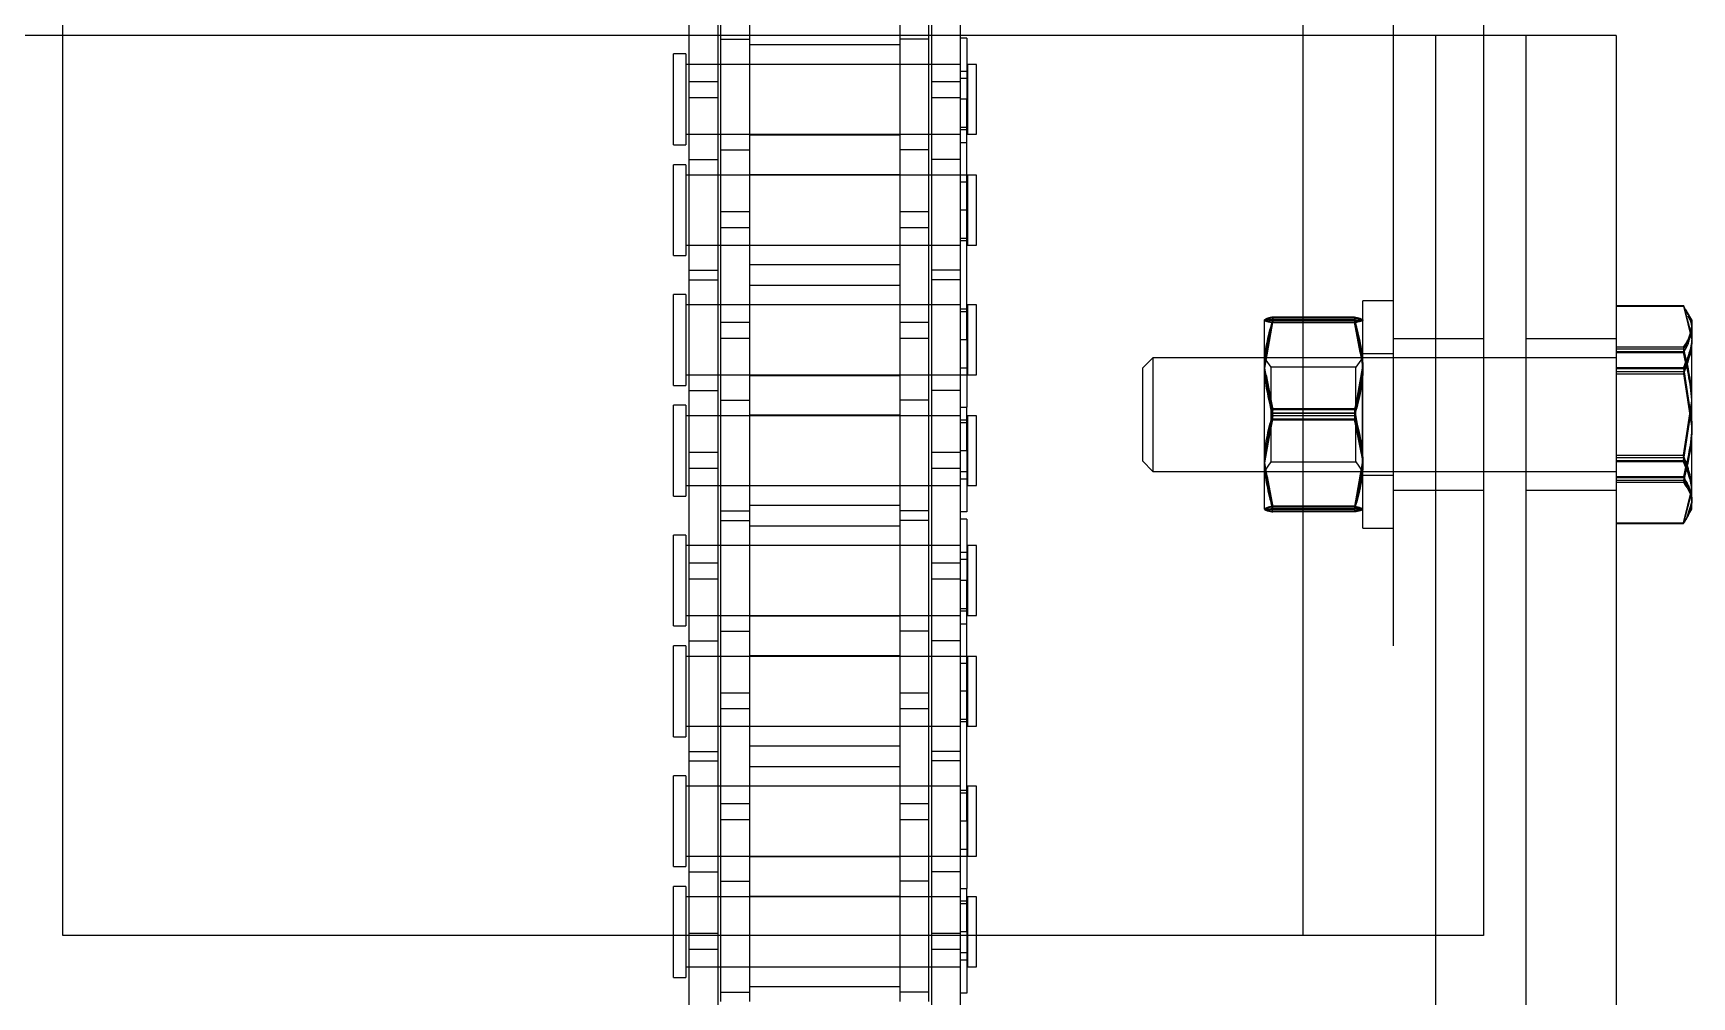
# Model space of a CAD drawing. Header units: metres. Extents: x 0 to 63075, y 0 to 44550.
# Drawn here: x 14107.7 to 14195.2, y 29076.3 to 29127.1 of the extents above; entities that cross this region are included whole.
import ezdxf

# ---------------------------------------------------------------- set-up
doc = ezdxf.new("R2010")
doc.units = ezdxf.units.M
doc.header["$LTSCALE"] = 75
doc.linetypes.add('HIDDEN2', pattern=[4.7625, 3.175, -1.5875])
for name, color, linetype in [('SDM', 7, 'Continuous'), ('SL4', 4, 'Continuous'), ('ST1', 7, 'HIDDEN2')]:
    doc.layers.add(name, color=color, linetype=linetype)

# ---------------------------------------------------------------- blocks, each defined once
blk = doc.blocks.new('A$Cb6dca9d5')
at = {"layer": 'SL4'}
for p, q in [((262.765, 2339.738), (262.765, 3664.713)), ((328.24, 2339.738), (328.24, 3664.713)), ((337.765, 3664.713), (337.765, 2339.738)), ((262.765, 2387.238), (123.235, 2387.238)), ((340, 2387.238), (337.765, 2387.238)), ((344.763, 2387.238), (340, 2387.238)), ((340, 2387.238), (340, 2287.238)), ((344.763, 2387.238), (344.763, 2287.238)), ((344.763, 2372.993), (348.316, 2372.993)), ((344.763, 2372.988), (348.316, 2372.988)), ((344.763, 2372.952), (348.316, 2372.952)), ((348.316, 2372.952), (348.763, 2371.166)), ((348.493, 2372.607), (348.316, 2372.952)), ((348.763, 2372.237), (348.54, 2372.622)), ((348.763, 2372.237), (348.763, 2371.166)), ((348.763, 2366.523), (348.763, 2371.166)), ((340, 2370.237), (337.765, 2370.237)), ((344.763, 2369.38), (348.316, 2369.38)), ((348.316, 2369.38), (348.763, 2366.523)), ((348.763, 2362.595), (348.763, 2366.523)), ((337.765, 2364.237), (340, 2364.237)), ((344.763, 2363.666), (348.316, 2363.666)), ((348.54, 2361.853), (348.763, 2362.237)), ((348.763, 2362.237), (348.763, 2362.595)), ((344.763, 2361.523), (348.316, 2361.523)), ((344.763, 2361.487), (348.316, 2361.487)), ((344.763, 2361.482), (348.316, 2361.482)), ((348.466, 2361.725), (348.54, 2361.853)), ((328.24, 2339.738), (262.765, 2339.738)), ((295, 2337.529), (295, 2339.738)), ((295.659, 2339.738), (295.659, 2337.529)), ((295.843, 2338.996), (295.843, 2339.738)), ((297.363, 2338.996), (297.363, 2339.738)), ((297.515, 2336.251), (297.515, 2339.738)), ((299.035, 2336.251), (299.035, 2339.738)), ((306.965, 2336.251), (306.965, 2339.738)), ((308.485, 2336.251), (308.485, 2339.738)), ((308.637, 2338.996), (308.637, 2339.738)), ((310.157, 2338.996), (310.157, 2339.738)), ((310.489, 2339.738), (310.489, 2336.697)), ((310.526, 2339.738), (310.526, 2338.083)), ((311, 2338.083), (311, 2339.738)), ((337.765, 2339.738), (328.24, 2339.738)), ((335.238, 2339.738), (335.238, 2334.737)), ((297.363, 2338.996), (295.843, 2338.996)), ((295.843, 2334.737), (295.843, 2338.996)), ((297.363, 2334.737), (297.363, 2338.996)), ((310.157, 2338.996), (308.637, 2338.996)), ((308.637, 2334.737), (308.637, 2338.996)), ((310.157, 2334.737), (310.157, 2338.996)), ((295.659, 2338.083), (295.843, 2338.083)), ((297.363, 2338.083), (297.515, 2338.083)), ((308.485, 2338.083), (308.637, 2338.083)), ((310.489, 2338.452), (310.526, 2338.452)), ((310.526, 2338.083), (311, 2338.083)), ((295, 2337.529), (295.659, 2337.529)), ((306.965, 2337.036), (299.035, 2337.036)), ((310.489, 2336.697), (310.157, 2336.697))]:
    blk.add_line(p, q, dxfattribs=at)
for points, knots in [([(348.763, 2371.166), (348.762, 2371.124), (348.756, 2370.521), (348.528, 2369.93), (348.316, 2369.38)], [0, 0, 0, 0, 0.070201, 1, 1, 1, 1]), ([(348.763, 2366.523), (348.762, 2366.455), (348.756, 2365.491), (348.528, 2364.545), (348.316, 2363.666)], [0, 0, 0, 0, 0.070201, 1, 1, 1, 1]), ([(348.316, 2363.666), (348.499, 2363.395), (348.736, 2363.041), (348.758, 2362.679), (348.763, 2362.595)], [0, 0, 0, 0, 0.768151, 1, 1, 1, 1]), ([(348.763, 2362.595), (348.706, 2362.308), (348.635, 2361.946), (348.372, 2361.597), (348.316, 2361.523)], [0, 0, 0, 0, 0.788999, 1, 1, 1, 1])]:
    blk.add_open_spline(points, degree=3, knots=knots, dxfattribs=at)
at = {"layer": 'ST1'}
for p, q in [((328.24, 2339.738), (328.24, 3664.713)), ((333.003, 3664.713), (333.003, 2339.738)), ((297.515, 2387.051), (297.515, 2393.401)), ((299.035, 2387.051), (299.035, 2393.401)), ((306.965, 2387.051), (306.965, 2393.401)), ((308.485, 2387.051), (308.485, 2393.401)), ((295.843, 2380.701), (295.843, 2389.796)), ((297.363, 2380.701), (297.363, 2389.796)), ((308.637, 2380.701), (308.637, 2389.796)), ((310.157, 2380.701), (310.157, 2389.796)), ((335.238, 2387.238), (262.765, 2387.238)), ((297.515, 2387.051), (299.035, 2387.051)), ((297.515, 2377.956), (297.515, 2387.051)), ((299.035, 2377.956), (299.035, 2387.051)), ((299.035, 2386.768), (306.965, 2386.768)), ((308.485, 2387.051), (306.965, 2387.051)), ((306.965, 2377.956), (306.965, 2387.051)), ((308.485, 2377.956), (308.485, 2387.051)), ((310.489, 2387.107), (310.157, 2387.107)), ((310.489, 2387.107), (310.489, 2383.876)), ((337.765, 2387.238), (335.238, 2387.238)), ((335.238, 2387.238), (335.238, 2287.238)), ((335.238, 2387.238), (335.238, 2339.738)), ((295, 2381.477), (295, 2386.274)), ((295.659, 2386.274), (295, 2386.274)), ((295.659, 2386.274), (295.659, 2381.477)), ((310.157, 2385.721), (295.659, 2385.721)), ((297.363, 2385.721), (295.843, 2385.721)), ((299.035, 2385.721), (297.515, 2385.721)), ((306.965, 2385.721), (299.035, 2385.721)), ((308.485, 2385.721), (306.965, 2385.721)), ((310.157, 2385.721), (308.637, 2385.721)), ((310.526, 2385.352), (310.157, 2385.352)), ((310.526, 2385.721), (310.526, 2382.031)), ((311, 2385.721), (310.526, 2385.721)), ((311, 2382.031), (311, 2385.721)), ((295.843, 2384.808), (297.363, 2384.808)), ((308.637, 2384.808), (310.157, 2384.808)), ((310.489, 2384.983), (310.157, 2384.983)), ((297.363, 2383.948), (295.843, 2383.948)), ((310.157, 2383.948), (308.637, 2383.948)), ((310.489, 2383.876), (310.157, 2383.876)), ((310.489, 2371.176), (310.489, 2383.876)), ((310.157, 2382.4), (310.526, 2382.4)), ((295.659, 2382.031), (310.157, 2382.031)), ((295.843, 2382.031), (297.363, 2382.031)), ((297.515, 2382.031), (299.035, 2382.031)), ((299.035, 2382.031), (306.965, 2382.031)), ((306.965, 2381.988), (299.035, 2381.988)), ((306.965, 2382.031), (308.485, 2382.031)), ((308.637, 2382.031), (310.157, 2382.031)), ((310.489, 2382.257), (310.157, 2382.257)), ((310.489, 2381.58), (310.157, 2381.58)), ((310.526, 2382.031), (311, 2382.031)), ((295, 2381.477), (295.659, 2381.477)), ((295.843, 2380.701), (297.363, 2380.701)), ((295.843, 2374.351), (295.843, 2380.701)), ((297.363, 2374.351), (297.363, 2380.701)), ((297.515, 2381.203), (299.035, 2381.203)), ((308.485, 2381.203), (306.965, 2381.203)), ((310.157, 2380.701), (308.637, 2380.701)), ((308.637, 2374.351), (308.637, 2380.701)), ((310.157, 2374.351), (310.157, 2380.701)), ((295, 2375.629), (295, 2380.426)), ((295.659, 2380.426), (295, 2380.426)), ((295.659, 2380.426), (295.659, 2375.629)), ((310.157, 2379.873), (295.659, 2379.873)), ((297.363, 2379.873), (295.843, 2379.873)), ((299.035, 2379.873), (297.515, 2379.873)), ((299.035, 2379.916), (306.965, 2379.916)), ((306.965, 2379.873), (299.035, 2379.873)), ((308.485, 2379.873), (306.965, 2379.873)), ((310.489, 2379.873), (308.637, 2379.873)), ((310.526, 2379.873), (310.526, 2376.183)), ((311, 2379.873), (310.526, 2379.873)), ((311, 2376.183), (311, 2379.873)), ((310.526, 2379.504), (310.157, 2379.504)), ((310.489, 2378.028), (310.157, 2378.028)), ((297.515, 2377.096), (297.515, 2377.956)), ((297.515, 2377.956), (299.035, 2377.956)), ((299.035, 2377.096), (299.035, 2377.956)), ((306.965, 2377.096), (306.965, 2377.956)), ((306.965, 2377.956), (308.485, 2377.956)), ((308.485, 2377.096), (308.485, 2377.956)), ((297.515, 2368.001), (297.515, 2377.096)), ((299.035, 2377.096), (297.515, 2377.096)), ((299.035, 2368.001), (299.035, 2377.096)), ((306.965, 2368.001), (306.965, 2377.096)), ((308.485, 2377.096), (306.965, 2377.096)), ((308.485, 2368.001), (308.485, 2377.096)), ((310.157, 2376.552), (310.526, 2376.552)), ((310.489, 2376.409), (310.157, 2376.409)), ((295, 2375.629), (295.659, 2375.629)), ((295.659, 2376.183), (310.157, 2376.183)), ((295.843, 2376.183), (297.363, 2376.183)), ((297.515, 2376.183), (299.035, 2376.183)), ((299.035, 2376.183), (306.965, 2376.183)), ((306.965, 2376.183), (308.485, 2376.183)), ((308.637, 2376.183), (310.157, 2376.183)), ((310.526, 2376.183), (311, 2376.183)), ((295.843, 2374.853), (297.363, 2374.853)), ((306.965, 2375.136), (299.035, 2375.136)), ((310.157, 2374.853), (308.637, 2374.853)), ((295.843, 2374.351), (297.363, 2374.351)), ((295.843, 2365.256), (295.843, 2374.351)), ((297.363, 2365.256), (297.363, 2374.351)), ((299.035, 2374.068), (306.965, 2374.068)), ((310.157, 2374.351), (308.637, 2374.351)), ((308.637, 2365.256), (308.637, 2374.351)), ((310.157, 2365.256), (310.157, 2374.351)), ((295, 2368.777), (295, 2373.574)), ((295.659, 2373.574), (295, 2373.574)), ((295.659, 2373.574), (295.659, 2368.777)), ((310.157, 2373.021), (295.659, 2373.021)), ((297.363, 2373.021), (295.843, 2373.021)), ((299.035, 2373.021), (297.515, 2373.021)), ((306.965, 2373.021), (299.035, 2373.021)), ((308.485, 2373.021), (306.965, 2373.021)), ((310.157, 2373.021), (308.637, 2373.021)), ((310.489, 2372.795), (310.157, 2372.795)), ((310.526, 2373.021), (310.526, 2369.331)), ((311, 2373.021), (310.526, 2373.021)), ((311, 2369.331), (311, 2373.021)), ((331.403, 2361.666), (331.403, 2373.238)), ((333.003, 2373.238), (331.403, 2373.238)), ((344.763, 2372.97), (348.316, 2372.97)), ((348.316, 2372.993), (348.763, 2371.356)), ((348.421, 2372.756), (348.316, 2372.993)), ((348.316, 2372.988), (348.763, 2371.329)), ((348.432, 2372.731), (348.316, 2372.988)), ((348.316, 2372.97), (348.763, 2371.237)), ((348.466, 2372.75), (348.452, 2372.776)), ((348.54, 2372.622), (348.466, 2372.75)), ((297.515, 2372.108), (299.035, 2372.108)), ((306.965, 2372.108), (308.485, 2372.108)), ((310.526, 2372.652), (310.157, 2372.652)), ((326.649, 2372.379), (326.203, 2369.956)), ((326.649, 2372.268), (326.203, 2369.783)), ((326.205, 2372.242), (326.203, 2372.238)), ((326.203, 2372.238), (326.203, 2372.237)), ((326.203, 2372.237), (326.203, 2372.237)), ((326.203, 2372.237), (326.203, 2372.233)), ((326.203, 2369.682), (326.203, 2372.237)), ((326.649, 2372.2), (326.203, 2369.682)), ((326.206, 2372.244), (326.205, 2372.242)), ((326.349, 2370.506), (326.649, 2372.113)), ((326.649, 2372.353), (326.355, 2370.75)), ((330.956, 2372.379), (326.649, 2372.379)), ((330.956, 2372.353), (326.649, 2372.353)), ((330.956, 2372.274), (326.649, 2372.274)), ((330.956, 2372.268), (326.649, 2372.268)), ((330.956, 2372.207), (326.649, 2372.207)), ((330.956, 2372.2), (326.649, 2372.2)), ((330.956, 2372.113), (326.649, 2372.113)), ((330.956, 2372.083), (326.649, 2372.083)), ((330.956, 2372.379), (331.403, 2369.956)), ((330.956, 2372.353), (331.25, 2370.75)), ((330.956, 2372.268), (331.403, 2369.783)), ((330.956, 2372.2), (331.403, 2369.682)), ((331.256, 2370.506), (330.956, 2372.113)), ((331.4, 2372.242), (331.399, 2372.244)), ((331.402, 2372.238), (331.4, 2372.242)), ((331.403, 2372.237), (331.402, 2372.238)), ((299.035, 2371.248), (297.515, 2371.248)), ((308.485, 2371.248), (306.965, 2371.248)), ((310.489, 2371.176), (310.157, 2371.176)), ((310.489, 2371.176), (310.489, 2367.624)), ((337.765, 2371.237), (333.003, 2371.237)), ((344.763, 2371.237), (340, 2371.237)), ((320.317, 2370.237), (319.763, 2369.683)), ((320.317, 2370.237), (320.317, 2364.237)), ((337.765, 2370.237), (320.317, 2370.237)), ((326.553, 2369.738), (326.203, 2370.237)), ((331.377, 2370.237), (331.027, 2369.738)), ((331.403, 2370.237), (331.377, 2370.237)), ((331.377, 2370.237), (331.377, 2370.237)), ((331.377, 2364.237), (331.377, 2370.237)), ((333.003, 2370.438), (331.403, 2370.438)), ((344.763, 2370.237), (340, 2370.237)), ((344.763, 2370.809), (348.316, 2370.809)), ((344.763, 2370.702), (348.316, 2370.702)), ((344.763, 2370.557), (348.316, 2370.557)), ((344.763, 2370.511), (348.316, 2370.511)), ((295.659, 2369.331), (310.157, 2369.331)), ((295.843, 2369.331), (297.363, 2369.331)), ((297.515, 2369.331), (299.035, 2369.331)), ((299.035, 2369.331), (306.965, 2369.331)), ((306.965, 2369.288), (299.035, 2369.288)), ((306.965, 2369.331), (308.485, 2369.331)), ((308.637, 2369.331), (310.489, 2369.331)), ((310.157, 2369.7), (310.526, 2369.7)), ((310.526, 2369.331), (311, 2369.331)), ((319.763, 2369.683), (319.763, 2364.792)), ((326.649, 2367.312), (326.203, 2369.793)), ((326.203, 2364.682), (326.203, 2369.682)), ((326.649, 2366.941), (326.203, 2369.512)), ((326.286, 2369.328), (326.649, 2367.478)), ((331.027, 2369.738), (326.553, 2369.738)), ((326.553, 2369.737), (326.553, 2369.737)), ((326.553, 2364.738), (326.553, 2369.737)), ((330.956, 2367.312), (331.403, 2369.793)), ((330.956, 2366.941), (331.403, 2369.512)), ((331.319, 2369.328), (330.956, 2367.478)), ((331.027, 2364.738), (331.027, 2369.738)), ((344.763, 2369.72), (348.316, 2369.72)), ((344.763, 2369.669), (348.316, 2369.669)), ((344.763, 2369.505), (348.316, 2369.505)), ((348.316, 2369.72), (348.763, 2366.842)), ((348.316, 2369.669), (348.763, 2366.794)), ((348.316, 2369.505), (348.763, 2366.639)), ((295, 2368.777), (295.659, 2368.777)), ((295.843, 2368.503), (297.363, 2368.503)), ((310.157, 2368.503), (308.637, 2368.503)), ((326.649, 2366.997), (326.289, 2369.062)), ((330.956, 2366.997), (331.316, 2369.062)), ((295, 2362.929), (295, 2367.726)), ((295.659, 2367.726), (295, 2367.726)), ((295.659, 2367.726), (295.659, 2362.929)), ((297.515, 2368.001), (299.035, 2368.001)), ((297.515, 2361.651), (297.515, 2368.001)), ((299.035, 2361.651), (299.035, 2368.001)), ((308.485, 2368.001), (306.965, 2368.001)), ((306.965, 2361.651), (306.965, 2368.001)), ((308.485, 2361.651), (308.485, 2368.001)), ((310.157, 2367.624), (310.489, 2367.624)), ((310.489, 2365.328), (310.489, 2367.624)), ((326.649, 2367.534), (326.203, 2364.963)), ((330.956, 2367.534), (326.649, 2367.534)), ((330.956, 2367.534), (331.403, 2364.963)), ((348.316, 2365.095), (348.763, 2367.952)), ((348.316, 2364.97), (348.763, 2367.836)), ((348.316, 2364.806), (348.763, 2367.681)), ((348.316, 2364.755), (348.763, 2367.633)), ((310.157, 2367.173), (295.659, 2367.173)), ((297.363, 2367.173), (295.843, 2367.173)), ((299.035, 2367.173), (297.515, 2367.173)), ((299.035, 2367.216), (306.965, 2367.216)), ((306.965, 2367.173), (299.035, 2367.173)), ((308.485, 2367.173), (306.965, 2367.173)), ((310.157, 2367.173), (308.637, 2367.173)), ((310.489, 2366.947), (310.157, 2366.947)), ((310.526, 2366.804), (310.157, 2366.804)), ((310.526, 2367.173), (310.526, 2363.483)), ((311, 2367.173), (310.526, 2367.173)), ((311, 2363.483), (311, 2367.173)), ((326.649, 2367.299), (326.203, 2364.784)), ((326.649, 2367.163), (326.203, 2364.682)), ((326.286, 2365.147), (326.649, 2366.997)), ((326.649, 2367.478), (326.289, 2365.413)), ((330.956, 2367.478), (326.649, 2367.478)), ((330.956, 2367.312), (326.649, 2367.312)), ((330.956, 2367.299), (326.649, 2367.299)), ((330.956, 2367.176), (326.649, 2367.176)), ((330.956, 2367.163), (326.649, 2367.163)), ((330.956, 2366.997), (326.649, 2366.997)), ((330.956, 2366.941), (326.649, 2366.941)), ((330.956, 2367.478), (331.316, 2365.413)), ((330.956, 2367.299), (331.403, 2364.784)), ((330.956, 2367.163), (331.403, 2364.682)), ((331.319, 2365.147), (330.956, 2366.997)), ((295.843, 2364.396), (295.843, 2365.256)), ((295.843, 2365.256), (297.363, 2365.256)), ((297.363, 2364.396), (297.363, 2365.256)), ((308.637, 2364.396), (308.637, 2365.256)), ((308.637, 2365.256), (310.157, 2365.256)), ((310.489, 2365.328), (310.157, 2365.328)), ((310.157, 2364.396), (310.157, 2365.256)), ((310.489, 2365.328), (310.489, 2362.097)), ((344.763, 2365.095), (348.316, 2365.095)), ((344.763, 2364.97), (348.316, 2364.97)), ((295.843, 2355.301), (295.843, 2364.396)), ((297.363, 2364.396), (295.843, 2364.396)), ((297.363, 2355.301), (297.363, 2364.396)), ((308.637, 2355.301), (308.637, 2364.396)), ((310.157, 2364.396), (308.637, 2364.396)), ((310.157, 2355.301), (310.157, 2364.396)), ((310.489, 2364.221), (310.157, 2364.221)), ((319.763, 2364.792), (320.317, 2364.237)), ((320.317, 2364.237), (337.765, 2364.237)), ((326.649, 2362.275), (326.203, 2364.793)), ((326.203, 2364.237), (326.553, 2364.738)), ((326.203, 2362.238), (326.203, 2364.682)), ((326.649, 2362.096), (326.203, 2364.519)), ((326.553, 2364.738), (331.027, 2364.738)), ((330.956, 2362.275), (331.403, 2364.793)), ((330.956, 2362.096), (331.403, 2364.519)), ((331.027, 2364.738), (331.027, 2364.738)), ((331.027, 2364.738), (331.377, 2364.237)), ((331.377, 2364.237), (331.403, 2364.237)), ((331.403, 2364.038), (333.003, 2364.038)), ((340, 2364.237), (344.763, 2364.237)), ((344.763, 2364.806), (348.316, 2364.806)), ((344.763, 2364.755), (348.316, 2364.755)), ((295.659, 2363.483), (310.157, 2363.483)), ((295.843, 2363.483), (297.363, 2363.483)), ((297.515, 2363.483), (299.035, 2363.483)), ((299.035, 2363.483), (306.965, 2363.483)), ((306.965, 2363.483), (308.485, 2363.483)), ((308.637, 2363.483), (310.157, 2363.483)), ((310.157, 2363.852), (310.526, 2363.852)), ((310.526, 2363.483), (311, 2363.483)), ((326.349, 2363.969), (326.649, 2362.362)), ((326.649, 2362.122), (326.355, 2363.725)), ((331.256, 2363.969), (330.956, 2362.362)), ((330.956, 2362.122), (331.25, 2363.725)), ((333.003, 2363.237), (337.765, 2363.237)), ((340, 2363.237), (344.763, 2363.237)), ((344.763, 2363.964), (348.316, 2363.964)), ((344.763, 2363.918), (348.316, 2363.918)), ((344.763, 2363.773), (348.316, 2363.773)), ((348.316, 2361.523), (348.763, 2363.309)), ((348.316, 2361.505), (348.763, 2363.237)), ((348.316, 2361.487), (348.763, 2363.146)), ((348.316, 2361.482), (348.763, 2363.119)), ((295, 2362.929), (295.659, 2362.929)), ((306.965, 2362.436), (299.035, 2362.436)), ((326.203, 2362.237), (326.203, 2362.237)), ((330.956, 2362.392), (326.649, 2362.392)), ((330.956, 2362.362), (326.649, 2362.362)), ((330.956, 2362.275), (326.649, 2362.275)), ((330.956, 2362.268), (326.649, 2362.268)), ((331.402, 2362.237), (331.403, 2362.237)), ((348.763, 2362.639), (348.498, 2361.815)), ((297.515, 2362.153), (299.035, 2362.153)), ((297.515, 2361.651), (299.035, 2361.651)), ((297.515, 2352.556), (297.515, 2361.651)), ((299.035, 2352.556), (299.035, 2361.651)), ((299.035, 2361.368), (306.965, 2361.368)), ((308.485, 2362.153), (306.965, 2362.153)), ((308.485, 2361.651), (306.965, 2361.651)), ((306.965, 2352.556), (306.965, 2361.651)), ((308.485, 2352.556), (308.485, 2361.651)), ((310.489, 2362.097), (310.157, 2362.097)), ((310.489, 2361.707), (310.157, 2361.707)), ((310.489, 2361.707), (310.489, 2358.476)), ((330.956, 2362.207), (326.649, 2362.207)), ((330.956, 2362.201), (326.649, 2362.201)), ((330.956, 2362.122), (326.649, 2362.122)), ((330.956, 2362.096), (326.649, 2362.096)), ((331.399, 2362.231), (331.4, 2362.233)), ((331.4, 2362.233), (331.402, 2362.237)), ((331.403, 2361.238), (331.403, 2361.666)), ((344.763, 2361.505), (348.316, 2361.505)), ((348.452, 2361.699), (348.466, 2361.725)), ((295, 2356.077), (295, 2360.874)), ((295.659, 2360.874), (295, 2360.874)), ((295.659, 2360.874), (295.659, 2356.077)), ((331.403, 2361.238), (333.003, 2361.238)), ((310.157, 2360.321), (295.659, 2360.321)), ((297.363, 2360.321), (295.843, 2360.321)), ((299.035, 2360.321), (297.515, 2360.321)), ((306.965, 2360.321), (299.035, 2360.321)), ((308.485, 2360.321), (306.965, 2360.321)), ((310.157, 2360.321), (308.637, 2360.321)), ((310.526, 2359.952), (310.157, 2359.952)), ((310.526, 2360.321), (310.526, 2356.631)), ((311, 2360.321), (310.526, 2360.321)), ((311, 2356.631), (311, 2360.321)), ((295.843, 2359.408), (297.363, 2359.408)), ((308.637, 2359.408), (310.157, 2359.408)), ((310.489, 2359.583), (310.157, 2359.583)), ((297.363, 2358.548), (295.843, 2358.548)), ((310.157, 2358.548), (308.637, 2358.548)), ((310.489, 2358.476), (310.157, 2358.476)), ((310.489, 2345.776), (310.489, 2358.476)), ((310.157, 2357), (310.526, 2357)), ((295.659, 2356.631), (310.157, 2356.631)), ((295.843, 2356.631), (297.363, 2356.631)), ((297.515, 2356.631), (299.035, 2356.631)), ((299.035, 2356.631), (306.965, 2356.631)), ((306.965, 2356.588), (299.035, 2356.588)), ((306.965, 2356.631), (308.485, 2356.631)), ((308.637, 2356.631), (310.157, 2356.631)), ((310.489, 2356.857), (310.157, 2356.857)), ((310.489, 2356.18), (310.157, 2356.18)), ((310.526, 2356.631), (311, 2356.631)), ((295, 2356.077), (295.659, 2356.077)), ((295.843, 2355.301), (297.363, 2355.301)), ((295.843, 2348.951), (295.843, 2355.301)), ((297.363, 2348.951), (297.363, 2355.301)), ((297.515, 2355.803), (299.035, 2355.803)), ((308.485, 2355.803), (306.965, 2355.803)), ((310.157, 2355.301), (308.637, 2355.301)), ((308.637, 2348.951), (308.637, 2355.301)), ((310.157, 2348.951), (310.157, 2355.301)), ((295, 2350.229), (295, 2355.026)), ((295.659, 2355.026), (295, 2355.026)), ((295.659, 2355.026), (295.659, 2350.229)), ((310.157, 2354.473), (295.659, 2354.473)), ((297.363, 2354.473), (295.843, 2354.473)), ((299.035, 2354.473), (297.515, 2354.473)), ((299.035, 2354.516), (306.965, 2354.516)), ((306.965, 2354.473), (299.035, 2354.473)), ((308.485, 2354.473), (306.965, 2354.473)), ((310.489, 2354.473), (308.637, 2354.473)), ((310.526, 2354.473), (310.526, 2350.783)), ((311, 2354.473), (310.526, 2354.473)), ((311, 2350.783), (311, 2354.473)), ((310.526, 2354.104), (310.157, 2354.104)), ((310.489, 2352.628), (310.157, 2352.628)), ((297.515, 2351.696), (297.515, 2352.556)), ((297.515, 2352.556), (299.035, 2352.556)), ((299.035, 2351.696), (299.035, 2352.556)), ((306.965, 2351.696), (306.965, 2352.556)), ((306.965, 2352.556), (308.485, 2352.556)), ((308.485, 2351.696), (308.485, 2352.556)), ((297.515, 2342.601), (297.515, 2351.696)), ((299.035, 2351.696), (297.515, 2351.696)), ((299.035, 2342.601), (299.035, 2351.696)), ((306.965, 2342.601), (306.965, 2351.696)), ((308.485, 2351.696), (306.965, 2351.696)), ((308.485, 2342.601), (308.485, 2351.696)), ((310.157, 2351.152), (310.526, 2351.152)), ((310.489, 2351.009), (310.157, 2351.009)), ((295, 2350.229), (295.659, 2350.229)), ((295.659, 2350.783), (310.157, 2350.783)), ((295.843, 2350.783), (297.363, 2350.783)), ((297.515, 2350.783), (299.035, 2350.783)), ((299.035, 2350.783), (306.965, 2350.783)), ((306.965, 2350.783), (308.485, 2350.783)), ((308.637, 2350.783), (310.157, 2350.783)), ((310.526, 2350.783), (311, 2350.783)), ((295.843, 2349.453), (297.363, 2349.453)), ((306.965, 2349.736), (299.035, 2349.736)), ((310.157, 2349.453), (308.637, 2349.453)), ((295.843, 2348.951), (297.363, 2348.951)), ((295.843, 2339.856), (295.843, 2348.951)), ((297.363, 2339.856), (297.363, 2348.951)), ((299.035, 2348.668), (306.965, 2348.668)), ((310.157, 2348.951), (308.637, 2348.951)), ((308.637, 2339.856), (308.637, 2348.951)), ((310.157, 2339.856), (310.157, 2348.951)), ((295, 2343.377), (295, 2348.174)), ((295.659, 2348.174), (295, 2348.174)), ((295.659, 2348.174), (295.659, 2343.377)), ((310.157, 2347.621), (295.659, 2347.621)), ((297.363, 2347.621), (295.843, 2347.621)), ((299.035, 2347.621), (297.515, 2347.621)), ((306.965, 2347.621), (299.035, 2347.621)), ((308.485, 2347.621), (306.965, 2347.621)), ((310.157, 2347.621), (308.637, 2347.621)), ((310.489, 2347.395), (310.157, 2347.395)), ((310.526, 2347.621), (310.526, 2343.931)), ((311, 2347.621), (310.526, 2347.621)), ((311, 2343.931), (311, 2347.621)), ((297.515, 2346.708), (299.035, 2346.708)), ((306.965, 2346.708), (308.485, 2346.708)), ((310.526, 2347.252), (310.157, 2347.252)), ((299.035, 2345.848), (297.515, 2345.848)), ((308.485, 2345.848), (306.965, 2345.848)), ((310.489, 2345.776), (310.157, 2345.776)), ((310.489, 2345.776), (310.489, 2342.224)), ((295.659, 2343.931), (310.157, 2343.931)), ((295.843, 2343.931), (297.363, 2343.931)), ((297.515, 2343.931), (299.035, 2343.931)), ((299.035, 2343.931), (306.965, 2343.931)), ((306.965, 2343.888), (299.035, 2343.888)), ((306.965, 2343.931), (308.485, 2343.931)), ((308.637, 2343.931), (310.489, 2343.931)), ((310.157, 2344.3), (310.526, 2344.3)), ((310.526, 2343.931), (311, 2343.931)), ((295, 2343.377), (295.659, 2343.377)), ((295.843, 2343.103), (297.363, 2343.103)), ((310.157, 2343.103), (308.637, 2343.103)), ((295, 2339.738), (295, 2342.326)), ((295.659, 2342.326), (295, 2342.326)), ((295.659, 2342.326), (295.659, 2339.738)), ((297.515, 2342.601), (299.035, 2342.601)), ((297.515, 2339.738), (297.515, 2342.601)), ((299.035, 2339.738), (299.035, 2342.601)), ((308.485, 2342.601), (306.965, 2342.601)), ((306.965, 2339.738), (306.965, 2342.601)), ((308.485, 2339.738), (308.485, 2342.601)), ((310.157, 2342.224), (310.489, 2342.224)), ((310.489, 2339.928), (310.489, 2342.224)), ((310.157, 2341.773), (295.659, 2341.773)), ((297.363, 2341.773), (295.843, 2341.773)), ((299.035, 2341.773), (297.515, 2341.773)), ((299.035, 2341.816), (306.965, 2341.816)), ((306.965, 2341.773), (299.035, 2341.773)), ((308.485, 2341.773), (306.965, 2341.773)), ((310.157, 2341.773), (308.637, 2341.773)), ((310.489, 2341.547), (310.157, 2341.547)), ((310.526, 2341.404), (310.157, 2341.404)), ((310.526, 2341.773), (310.526, 2339.738)), ((311, 2341.773), (310.526, 2341.773)), ((311, 2339.738), (311, 2341.773)), ((295.843, 2339.738), (295.843, 2339.856)), ((295.843, 2339.856), (297.363, 2339.856)), ((297.363, 2339.738), (297.363, 2339.856)), ((308.637, 2339.738), (308.637, 2339.856)), ((308.637, 2339.856), (310.157, 2339.856)), ((310.489, 2339.928), (310.157, 2339.928)), ((310.157, 2339.738), (310.157, 2339.856)), ((310.489, 2339.928), (310.489, 2339.738)), ((310.489, 2338.821), (310.157, 2338.821)), ((295.843, 2338.083), (297.363, 2338.083)), ((295.843, 2338.083), (297.363, 2338.083)), ((297.515, 2338.083), (308.485, 2338.083)), ((297.515, 2338.083), (299.035, 2338.083)), ((299.035, 2338.083), (306.965, 2338.083)), ((306.965, 2338.083), (308.485, 2338.083)), ((308.637, 2338.083), (310.157, 2338.083)), ((308.637, 2338.083), (310.157, 2338.083)), ((310.157, 2338.452), (310.489, 2338.452)), ((297.515, 2336.753), (299.035, 2336.753)), ((308.485, 2336.753), (306.965, 2336.753))]:
    blk.add_line(p, q, dxfattribs=at)
for points, knots in [([(326.649, 2372.353), (326.582, 2372.343), (326.32, 2372.304), (326.253, 2372.263), (326.203, 2372.233)], [0, 0, 0, 0, 0.257551, 1, 1, 1, 1]), ([(326.203, 2372.237), (326.209, 2372.24), (326.234, 2372.253), (326.474, 2372.265), (326.649, 2372.274)], [0, 0, 0, 0, 0.268634, 1, 1, 1, 1]), ([(326.203, 2369.793), (326.203, 2369.852), (326.209, 2370.69), (326.437, 2371.511), (326.649, 2372.274)], [0, 0, 0, 0, 0.070201, 1, 1, 1, 1]), ([(326.649, 2372.2), (326.582, 2372.203), (326.32, 2372.215), (326.253, 2372.228), (326.203, 2372.237)], [0, 0, 0, 0, 0.2575513, 1, 1, 1, 1]), ([(326.203, 2372.233), (326.209, 2372.222), (326.234, 2372.182), (326.474, 2372.142), (326.649, 2372.113)], [0, 0, 0, 0, 0.268634, 1, 1, 1, 1]), ([(326.203, 2372.231), (326.209, 2372.217), (326.234, 2372.167), (326.474, 2372.118), (326.649, 2372.083)], [0, 0, 0, 0, 0.268634, 1, 1, 1, 1]), ([(326.203, 2369.512), (326.203, 2369.573), (326.209, 2370.441), (326.437, 2371.292), (326.649, 2372.083)], [0, 0, 0, 0, 0.070201, 1, 1, 1, 1]), ([(326.649, 2372.379), (326.581, 2372.367), (326.341, 2372.323), (326.278, 2372.277), (326.233, 2372.244)], [0, 0, 0, 0, 0.282203, 1, 1, 1, 1]), ([(330.956, 2372.379), (331.024, 2372.367), (331.264, 2372.323), (331.327, 2372.277), (331.372, 2372.244)], [0, 0, 0, 0, 0.28212, 1, 1, 1, 1]), ([(330.956, 2372.353), (331.024, 2372.343), (331.268, 2372.307), (331.332, 2372.269), (331.378, 2372.242)], [0, 0, 0, 0, 0.277115, 1, 1, 1, 1]), ([(331.403, 2372.237), (331.396, 2372.24), (331.371, 2372.253), (331.131, 2372.265), (330.956, 2372.274)], [0, 0, 0, 0, 0.268634, 1, 1, 1, 1]), ([(331.403, 2369.793), (331.402, 2369.852), (331.396, 2370.69), (331.168, 2371.511), (330.956, 2372.274)], [0, 0, 0, 0, 0.070201, 1, 1, 1, 1]), ([(330.956, 2372.2), (331.023, 2372.203), (331.285, 2372.215), (331.352, 2372.228), (331.403, 2372.237)], [0, 0, 0, 0, 0.2575513, 1, 1, 1, 1]), ([(331.403, 2372.233), (331.396, 2372.222), (331.371, 2372.182), (331.131, 2372.142), (330.956, 2372.113)], [0, 0, 0, 0, 0.268634, 1, 1, 1, 1]), ([(331.403, 2372.231), (331.396, 2372.217), (331.371, 2372.167), (331.131, 2372.118), (330.956, 2372.083)], [0, 0, 0, 0, 0.268634, 1, 1, 1, 1]), ([(331.403, 2369.512), (331.402, 2369.573), (331.396, 2370.441), (331.168, 2371.292), (330.956, 2372.083)], [0, 0, 0, 0, 0.070201, 1, 1, 1, 1]), ([(348.316, 2370.809), (348.372, 2370.883), (348.635, 2371.231), (348.706, 2371.594), (348.763, 2371.88)], [0, 0, 0, 0, 0.211001, 1, 1, 1, 1]), ([(348.763, 2371.88), (348.759, 2371.964), (348.75, 2372.21), (348.595, 2372.449), (348.493, 2372.607)], [0, 0, 0, 0, 0.342658, 1, 1, 1, 1]), ([(348.763, 2371.752), (348.761, 2371.849), (348.757, 2372.08), (348.634, 2372.305), (348.563, 2372.436)], [0, 0, 0, 0, 0.42217, 1, 1, 1, 1]), ([(348.763, 2371.772), (348.761, 2371.868), (348.758, 2372.084), (348.641, 2372.295), (348.576, 2372.412)], [0, 0, 0, 0, 0.4422293, 1, 1, 1, 1]), ([(348.763, 2371.836), (348.762, 2371.925), (348.762, 2372.096), (348.666, 2372.263), (348.62, 2372.343)], [0, 0, 0, 0, 0.52113, 1, 1, 1, 1]), ([(348.316, 2370.702), (348.372, 2370.78), (348.635, 2371.149), (348.706, 2371.533), (348.763, 2371.836)], [0, 0, 0, 0, 0.2110008, 1, 1, 1, 1]), ([(348.316, 2370.557), (348.372, 2370.64), (348.635, 2371.036), (348.706, 2371.448), (348.763, 2371.772)], [0, 0, 0, 0, 0.211001, 1, 1, 1, 1]), ([(348.316, 2370.511), (348.372, 2370.596), (348.635, 2371), (348.706, 2371.42), (348.763, 2371.752)], [0, 0, 0, 0, 0.211001, 1, 1, 1, 1]), ([(348.763, 2371.356), (348.762, 2371.318), (348.756, 2370.765), (348.528, 2370.223), (348.316, 2369.72)], [0, 0, 0, 0, 0.070201, 1, 1, 1, 1]), ([(348.763, 2371.329), (348.762, 2371.289), (348.756, 2370.729), (348.528, 2370.18), (348.316, 2369.669)], [0, 0, 0, 0, 0.070201, 1, 1, 1, 1]), ([(348.763, 2371.237), (348.762, 2371.196), (348.756, 2370.612), (348.528, 2370.038), (348.316, 2369.505)], [0, 0, 0, 0, 0.070201, 1, 1, 1, 1]), ([(348.763, 2367.952), (348.762, 2368.02), (348.756, 2368.984), (348.528, 2369.93), (348.316, 2370.809)], [0, 0, 0, 0, 0.070201, 1, 1, 1, 1]), ([(348.763, 2367.836), (348.762, 2367.904), (348.756, 2368.871), (348.528, 2369.82), (348.316, 2370.702)], [0, 0, 0, 0, 0.070201, 1, 1, 1, 1]), ([(348.763, 2367.681), (348.762, 2367.749), (348.756, 2368.72), (348.528, 2369.672), (348.316, 2370.557)], [0, 0, 0, 0, 0.070201, 1, 1, 1, 1]), ([(348.763, 2367.633), (348.762, 2367.701), (348.756, 2368.673), (348.528, 2369.625), (348.316, 2370.511)], [0, 0, 0, 0, 0.0702006, 1, 1, 1, 1]), ([(326.203, 2369.956), (326.203, 2369.899), (326.209, 2369.081), (326.437, 2368.279), (326.649, 2367.534)], [0, 0, 0, 0, 0.0702006, 1, 1, 1, 1]), ([(326.203, 2369.783), (326.203, 2369.724), (326.209, 2368.885), (326.437, 2368.063), (326.649, 2367.299)], [0, 0, 0, 0, 0.070201, 1, 1, 1, 1]), ([(326.203, 2369.682), (326.203, 2369.622), (326.209, 2368.772), (326.437, 2367.938), (326.649, 2367.163)], [0, 0, 0, 0, 0.070201, 1, 1, 1, 1]), ([(331.403, 2369.956), (331.402, 2369.899), (331.396, 2369.081), (331.168, 2368.279), (330.956, 2367.534)], [0, 0, 0, 0, 0.070201, 1, 1, 1, 1]), ([(331.403, 2369.783), (331.402, 2369.724), (331.396, 2368.885), (331.168, 2368.063), (330.956, 2367.299)], [0, 0, 0, 0, 0.070201, 1, 1, 1, 1]), ([(331.403, 2369.682), (331.402, 2369.622), (331.396, 2368.772), (331.168, 2367.938), (330.956, 2367.163)], [0, 0, 0, 0, 0.070201, 1, 1, 1, 1]), ([(326.203, 2364.793), (326.203, 2364.853), (326.209, 2365.703), (326.437, 2366.537), (326.649, 2367.312)], [0, 0, 0, 0, 0.070201, 1, 1, 1, 1]), ([(326.203, 2364.519), (326.203, 2364.576), (326.209, 2365.394), (326.437, 2366.196), (326.649, 2366.941)], [0, 0, 0, 0, 0.0702006, 1, 1, 1, 1]), ([(331.403, 2364.793), (331.402, 2364.853), (331.396, 2365.703), (331.168, 2366.537), (330.956, 2367.312)], [0, 0, 0, 0, 0.070201, 1, 1, 1, 1]), ([(331.403, 2364.519), (331.402, 2364.576), (331.396, 2365.394), (331.168, 2366.196), (330.956, 2366.941)], [0, 0, 0, 0, 0.070201, 1, 1, 1, 1]), ([(348.763, 2366.842), (348.762, 2366.774), (348.756, 2365.802), (348.528, 2364.85), (348.316, 2363.964)], [0, 0, 0, 0, 0.070201, 1, 1, 1, 1]), ([(348.763, 2366.794), (348.762, 2366.726), (348.756, 2365.755), (348.528, 2364.803), (348.316, 2363.918)], [0, 0, 0, 0, 0.070201, 1, 1, 1, 1]), ([(348.763, 2366.639), (348.762, 2366.571), (348.756, 2365.604), (348.528, 2364.655), (348.316, 2363.773)], [0, 0, 0, 0, 0.070201, 1, 1, 1, 1]), ([(326.203, 2364.963), (326.203, 2364.902), (326.209, 2364.034), (326.437, 2363.183), (326.649, 2362.392)], [0, 0, 0, 0, 0.070201, 1, 1, 1, 1]), ([(331.403, 2364.963), (331.402, 2364.902), (331.396, 2364.034), (331.168, 2363.183), (330.956, 2362.392)], [0, 0, 0, 0, 0.070201, 1, 1, 1, 1]), ([(348.763, 2363.309), (348.762, 2363.351), (348.756, 2363.954), (348.528, 2364.545), (348.316, 2365.095)], [0, 0, 0, 0, 0.0702006, 1, 1, 1, 1]), ([(348.763, 2363.237), (348.762, 2363.279), (348.756, 2363.863), (348.528, 2364.437), (348.316, 2364.97)], [0, 0, 0, 0, 0.0702006, 1, 1, 1, 1]), ([(326.203, 2364.784), (326.203, 2364.724), (326.209, 2363.875), (326.437, 2363.042), (326.649, 2362.268)], [0, 0, 0, 0, 0.070201, 1, 1, 1, 1]), ([(326.203, 2364.682), (326.203, 2364.623), (326.209, 2363.785), (326.437, 2362.964), (326.649, 2362.201)], [0, 0, 0, 0, 0.070201, 1, 1, 1, 1]), ([(331.403, 2364.784), (331.402, 2364.724), (331.396, 2363.875), (331.168, 2363.042), (330.956, 2362.268)], [0, 0, 0, 0, 0.070201, 1, 1, 1, 1]), ([(331.403, 2364.682), (331.402, 2364.623), (331.396, 2363.785), (331.168, 2362.964), (330.956, 2362.201)], [0, 0, 0, 0, 0.070201, 1, 1, 1, 1]), ([(348.763, 2363.146), (348.762, 2363.186), (348.756, 2363.746), (348.528, 2364.295), (348.316, 2364.806)], [0, 0, 0, 0, 0.070201, 1, 1, 1, 1]), ([(348.763, 2363.119), (348.762, 2363.157), (348.756, 2363.71), (348.528, 2364.252), (348.316, 2364.755)], [0, 0, 0, 0, 0.070201, 1, 1, 1, 1]), ([(348.316, 2363.964), (348.499, 2363.65), (348.736, 2363.241), (348.758, 2362.821), (348.763, 2362.723)], [0, 0, 0, 0, 0.768151, 1, 1, 1, 1]), ([(348.316, 2363.918), (348.499, 2363.61), (348.736, 2363.209), (348.758, 2362.798), (348.763, 2362.703)], [0, 0, 0, 0, 0.768151, 1, 1, 1, 1]), ([(348.316, 2363.773), (348.499, 2363.486), (348.736, 2363.112), (348.758, 2362.728), (348.763, 2362.639)], [0, 0, 0, 0, 0.768151, 1, 1, 1, 1]), ([(326.649, 2362.392), (326.582, 2362.38), (326.32, 2362.332), (326.253, 2362.281), (326.203, 2362.244)], [0, 0, 0, 0, 0.257551, 1, 1, 1, 1]), ([(326.649, 2362.362), (326.582, 2362.352), (326.32, 2362.313), (326.253, 2362.272), (326.203, 2362.242)], [0, 0, 0, 0, 0.257551, 1, 1, 1, 1]), ([(326.203, 2362.238), (326.209, 2362.241), (326.234, 2362.254), (326.474, 2362.266), (326.649, 2362.275)], [0, 0, 0, 0, 0.268634, 1, 1, 1, 1]), ([(326.203, 2362.244), (326.209, 2362.231), (326.234, 2362.18), (326.474, 2362.132), (326.649, 2362.096)], [0, 0, 0, 0, 0.268634, 1, 1, 1, 1]), ([(326.203, 2362.242), (326.209, 2362.231), (326.234, 2362.19), (326.474, 2362.151), (326.649, 2362.122)], [0, 0, 0, 0, 0.268634, 1, 1, 1, 1]), ([(326.649, 2362.201), (326.582, 2362.204), (326.32, 2362.216), (326.253, 2362.229), (326.203, 2362.238)], [0, 0, 0, 0, 0.257551, 1, 1, 1, 1]), ([(330.956, 2362.392), (331.023, 2362.38), (331.285, 2362.332), (331.352, 2362.281), (331.403, 2362.244)], [0, 0, 0, 0, 0.257551, 1, 1, 1, 1]), ([(330.956, 2362.362), (331.023, 2362.352), (331.285, 2362.313), (331.352, 2362.272), (331.403, 2362.242)], [0, 0, 0, 0, 0.257551, 1, 1, 1, 1]), ([(331.403, 2362.238), (331.396, 2362.241), (331.371, 2362.254), (331.131, 2362.266), (330.956, 2362.275)], [0, 0, 0, 0, 0.268634, 1, 1, 1, 1]), ([(330.956, 2362.201), (331.023, 2362.204), (331.285, 2362.216), (331.352, 2362.229), (331.403, 2362.238)], [0, 0, 0, 0, 0.257551, 1, 1, 1, 1]), ([(348.763, 2362.723), (348.706, 2362.392), (348.635, 2361.971), (348.372, 2361.567), (348.316, 2361.482)], [0, 0, 0, 0, 0.788999, 1, 1, 1, 1]), ([(348.763, 2362.703), (348.706, 2362.378), (348.635, 2361.966), (348.372, 2361.57), (348.316, 2361.487)], [0, 0, 0, 0, 0.788999, 1, 1, 1, 1]), ([(331.393, 2362.233), (331.387, 2362.225), (331.361, 2362.187), (331.134, 2362.151), (330.956, 2362.122)], [0, 0, 0, 0, 0.212655, 1, 1, 1, 1]), ([(331.391, 2362.231), (331.386, 2362.222), (331.358, 2362.176), (331.135, 2362.132), (330.956, 2362.096)], [0, 0, 0, 0, 0.1982807, 1, 1, 1, 1])]:
    blk.add_open_spline(points, degree=3, knots=knots, dxfattribs=at)

msp = doc.modelspace()

# ---------------------------------------------------------------- block references
at = {"layer": 'SDM'}
msp.add_blockref('A$Cb6dca9d5', (13846.469, 26739.769), dxfattribs=at)

doc.saveas('drawing.dxf')
